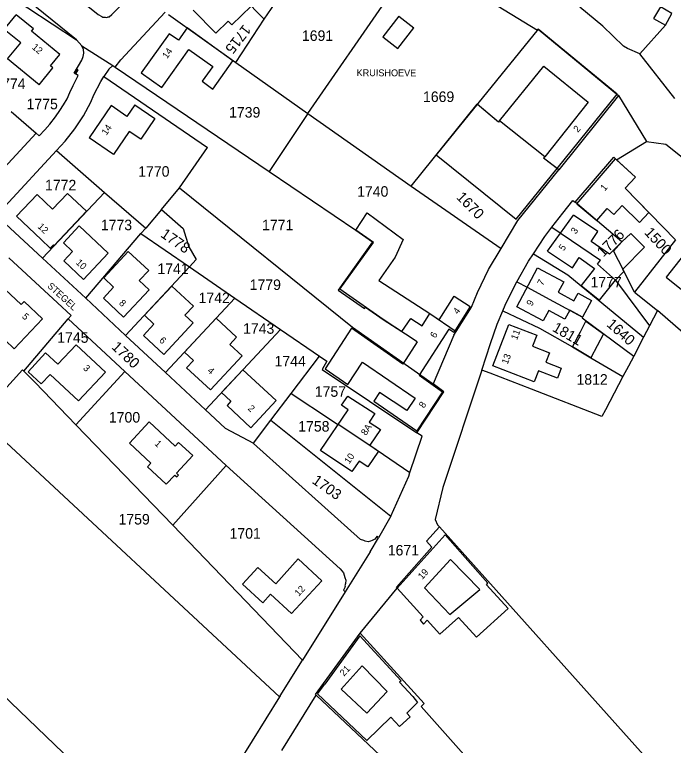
# Model space of a CAD drawing. Extents: x 191922 to 199923, y 328959 to 333350.
# Drawn here: x 193732.6 to 193901.9, y 330984.2 to 331172.1 of the extents above; entities that cross this region are included whole.
import ezdxf

# ---------------------------------------------------------------- set-up
doc = ezdxf.new("R2010")
doc.units = 0
for name, color, linetype in [('bestemmingsplangebied', 7, 'Continuous'), ('bijgebouwen', 7, 'Continuous'), ('enkelbestemming', 7, 'Continuous'), ('Level 6', 7, 'Continuous'), ('maatvoering - maximum aantal wooneenheden', 7, 'Continuous'), ('Maatvoering_symbolen', 7, 'Continuous'), ('recreatiewoning', 7, 'Continuous')]:
    doc.layers.add(name, color=color, linetype=linetype)

msp = doc.modelspace()

# ---------------------------------------------------------------- linework, layer by layer
at = {"layer": 'bestemmingsplangebied'}
msp.add_line((193902.33, 331150.54), (193893.29, 331162.03), dxfattribs=at)
msp.add_line((193902.33, 331150.54), (193893.29, 331162.03), dxfattribs=at)
msp.add_lwpolyline([(193893.29, 331162.03), (193899.89, 331169.33), (193901.52, 331172.32)], dxfattribs=at)
msp.add_lwpolyline([(193893.29, 331162.03), (193899.89, 331169.33), (193901.52, 331172.32)], dxfattribs=at)
at = {"layer": 'Level 6'}
for p, q in [((193796.74, 331170.88), (193811.7, 331193.4)), ((193807.99, 331146.69), (193835.99, 331187.21)), ((193835.99, 331187.21), (193867.02, 331168.1)), ((193783.19, 331184.71), (193796.74, 331170.88)), ((193748.53, 331165.61), (193735.95, 331175.74)), ((193883.75, 331169.11), (193877.84, 331174.02)), ((193771.29, 331172.68), (193759.91, 331160.43)), ((193772.13, 331172.1), (193789.43, 331159.78)), ((193789.43, 331159.78), (193796.74, 331170.88)), ((193867.02, 331168.1), (193867.18, 331168.3)), ((193867.18, 331168.3), (193887.86, 331151.27)), ((193889.12, 331163.98), (193883.75, 331169.11)), ((193749.9, 331164.08), (193748.53, 331165.61)), ((193749.9, 331164.08), (193757.81, 331159.03)), ((193750.27, 331163.13), (193749.9, 331164.08)), ((193890.17, 331163.35), (193889.12, 331163.98)), ((193893.29, 331162.03), (193890.17, 331163.35)), ((193749.84, 331160.4), (193750.23, 331161.31)), ((193757.81, 331159.03), (193758.41, 331158.61)), ((193758.41, 331158.61), (193759.91, 331160.43)), ((193789.43, 331159.78), (193807.99, 331146.69)), ((193758.41, 331158.61), (193797.98, 331131.79)), ((193748.29, 331155.25), (193748.9, 331156.46)), ((193755.54, 331156.13), (193782.18, 331137.92)), ((193752.14, 331149.6), (193752.99, 331151.49)), ((193887.86, 331151.27), (193872.44, 331132.17)), ((193887.86, 331151.27), (193895.01, 331139.5)), ((193745.16, 331148.91), (193746.06, 331150.47)), ((193750.27, 331146.04), (193752.14, 331149.6)), ((193834.54, 331127.98), (193851.5, 331149.02)), ((193856.97, 331144.4), (193851.5, 331149.02)), ((193731.74, 331147.16), (193738.16, 331141.59)), ((193748.07, 331142.68), (193750.27, 331146.04)), ((193807.99, 331146.69), (193797.98, 331131.79)), ((193857.26, 331144.75), (193856.97, 331144.4)), ((193868.86, 331135.55), (193857.26, 331144.75)), ((193738.92, 331140.93), (193740.33, 331142.43)), ((193745.57, 331139.53), (193748.07, 331142.68)), ((193729.9, 331132.67), (193738.16, 331141.59)), ((193738.16, 331141.59), (193738.92, 331140.93)), ((193743.33, 331137.11), (193745.57, 331139.53)), ((193887.34, 331134.79), (193895.01, 331139.5)), ((193743.33, 331137.11), (193755.71, 331126.38)), ((193774.96, 331127.56), (193782.18, 331137.92)), ((193868.55, 331135.16), (193868.86, 331135.55)), ((193872.44, 331132.17), (193868.55, 331135.16)), ((193876.65, 331123.85), (193886.64, 331135.43)), ((193886.64, 331135.43), (193887.34, 331134.79)), ((193861.94, 331119.16), (193872.44, 331132.17)), ((193770.31, 331122), (193774.96, 331127.56)), ((193834.54, 331127.98), (193857.65, 331111.93)), ((193739.71, 331109.51), (193755.71, 331126.38)), ((193755.71, 331126.38), (193766.31, 331117.21)), ((193873.51, 331121.03), (193876.08, 331124.31)), ((193876.08, 331124.31), (193876.65, 331123.85)), ((193888.65, 331113.69), (193876.65, 331123.85)), ((193770.31, 331122), (193766.31, 331117.21)), ((193770.31, 331122), (193775.89, 331117.13)), ((193870.72, 331117.42), (193873.51, 331121.03)), ((193739.71, 331109.51), (193730.22, 331118.33)), ((193857.65, 331111.93), (193861.94, 331119.16)), ((193750.85, 331099.15), (193765, 331115.8)), ((193766.31, 331117.21), (193765, 331115.8)), ((193765, 331115.8), (193777.53, 331107.21)), ((193775.89, 331117.13), (193777.41, 331112.39)), ((193868.89, 331115.04), (193870.72, 331117.42)), ((193870.72, 331117.42), (193883.17, 331108.92)), ((193865.96, 331110.63), (193868.89, 331115.04)), ((193886.57, 331111.3), (193888.65, 331113.69)), ((193777.41, 331112.39), (193779.28, 331109.09)), ((193865.96, 331110.63), (193874.82, 331105.2)), ((193886.57, 331111.3), (193888.95, 331106.63)), ((193743.57, 331097.99), (193731.11, 331109.59)), ((193739.71, 331109.51), (193750.85, 331099.15)), ((193777.53, 331107.21), (193779.28, 331109.09)), ((193761.1, 331089.61), (193777.53, 331107.21)), ((193777.53, 331107.21), (193789.21, 331099.19)), ((193891.95, 331100.71), (193888.95, 331106.63)), ((193874.82, 331105.2), (193894.28, 331089.2)), ((193861.7, 331103.43), (193864.37, 331102)), ((193887.05, 331103.86), (193895.77, 331092.06)), ((193849.99, 331096.84), (193851.61, 331100.63)), ((193864.37, 331102), (193871.15, 331098.36)), ((193891.95, 331100.71), (193897.84, 331096.01)), ((193750.85, 331099.15), (193761.1, 331089.61)), ((193771.35, 331080.08), (193789.21, 331099.19)), ((193789.21, 331099.19), (193800.94, 331091.14)), ((193747.1, 331094.72), (193743.57, 331097.99)), ((193846.07, 331090.62), (193849.99, 331096.84)), ((193858.1, 331095.95), (193858.68, 331097.38)), ((193871.15, 331098.36), (193878.57, 331094.35)), ((193839.34, 331095.22), (193846.07, 331090.62)), ((193858.1, 331095.95), (193867.5, 331091.45)), ((193897.84, 331096.01), (193895.77, 331092.06)), ((193925.62, 331071.67), (193897.84, 331096.01)), ((193734.97, 331080.47), (193746.36, 331093.86)), ((193746.36, 331093.86), (193747.1, 331094.72)), ((193746.36, 331093.86), (193760.93, 331080.32)), ((193878.57, 331094.35), (193878.46, 331094.16)), ((193878.46, 331094.16), (193891.72, 331084.32)), ((193781.62, 331070.53), (193800.94, 331091.14)), ((193800.94, 331091.14), (193810.96, 331084.27)), ((193867.5, 331091.45), (193875.96, 331086.66)), ((193895.77, 331092.06), (193894.28, 331089.2)), ((193761.1, 331089.61), (193771.35, 331080.08)), ((193845.48, 331089.7), (193840.14, 331077.21)), ((193845.48, 331089.7), (193846.07, 331090.62)), ((193894.28, 331089.2), (193891.72, 331084.32)), ((193875.96, 331086.66), (193880.74, 331083.89)), ((193803.67, 331074.71), (193810.96, 331084.27)), ((193880.74, 331083.89), (193888.96, 331079.06)), ((193891.72, 331084.32), (193890.36, 331081.73)), ((193890.36, 331081.73), (193888.96, 331079.06)), ((193734.65, 331080.76), (193723.43, 331068.51)), ((193734.65, 331080.76), (193734.97, 331080.47)), ((193737.83, 331077.54), (193734.97, 331080.47)), ((193748.35, 331066.63), (193760.93, 331080.32)), ((193760.93, 331080.32), (193786.96, 331056.15)), ((193771.35, 331080.08), (193781.62, 331070.53)), ((193811.62, 331080.89), (193836.01, 331064.58)), ((193852.66, 331080.66), (193842.64, 331050.53)), ((193854.82, 331079.91), (193852.66, 331080.66)), ((193865.47, 331075.84), (193854.82, 331079.91)), ((193888.96, 331079.06), (193884.5, 331070.53)), ((193737.83, 331077.54), (193748.35, 331066.63)), ((193842.96, 331075.15), (193840.14, 331077.21)), ((193798.48, 331067.86), (193803.67, 331074.71)), ((193836.01, 331064.58), (193842.96, 331075.15)), ((193883.57, 331068.76), (193865.47, 331075.84)), ((193781.62, 331070.53), (193786.72, 331065.78)), ((193884.5, 331070.53), (193883.57, 331068.76)), ((193793.99, 331061.9), (193798.48, 331067.86)), ((193798.48, 331067.86), (193829.3, 331043.17)), ((193815.66, 331066.68), (193815.74, 331066.8)), ((193815.74, 331066.8), (193823.88, 331061.4)), ((193748.35, 331066.63), (193773.22, 331040.83)), ((193786.72, 331065.78), (193793.99, 331061.9)), ((193834.19, 331054.4), (193837.36, 331063.68)), ((193837.36, 331063.68), (193836.01, 331064.58)), ((193823.88, 331061.4), (193823.91, 331061.44)), ((193823.91, 331061.44), (193834.19, 331054.4)), ((193773.22, 331040.83), (193786.96, 331056.15)), ((193842.64, 331050.53), (193840.68, 331042.32)), ((193829.3, 331043.17), (193826.09, 331037.6)), ((193773.22, 331040.83), (193806.58, 331006.16)), ((193824.02, 331034), (193826.09, 331037.6)), ((193824.02, 331034), (193817.59, 331023.74)), ((193817.59, 331023.74), (193806.58, 331006.16)), ((193809.91, 330997.3), (193821.4, 331013.11)), ((193800.86, 330996.99), (193806.58, 331006.16)), ((193809.91, 330997.3), (193810.08, 330997.14)), ((193800.68, 330996.7), (193774.22, 330954.28)), ((193800.86, 330996.99), (193800.68, 330996.7)), ((193801.24, 330982.95), (193810.08, 330997.14)), ((193810.08, 330997.14), (193826.52, 330981.64))]:
    msp.add_line(p, q, dxfattribs=at)
for points in [[(193738.98, 331184.26), (193754.05, 331172.14), (193755.02, 331171.55), (193755.28, 331171.46), (193755.61, 331171.4), (193755.94, 331171.42), (193756.28, 331171.37), (193756.6, 331171.48), (193756.88, 331171.47), (193757.61, 331172.1), (193776.35, 331190.95)], [(193717.7, 331159.35), (193729.71, 331178.02), (193748.53, 331165.61)], [(193750.23, 331161.31), (193750.37, 331162.16), (193750.27, 331163.13)], [(193748.9, 331156.46), (193747.87, 331157.05), (193749.84, 331160.4)], [(193757.81, 331159.03), (193756.81, 331158.07), (193755.54, 331156.13)], [(193746.06, 331150.47), (193746.82, 331152.07), (193747.65, 331153.89), (193748.29, 331155.25)], [(193752.99, 331151.49), (193754.73, 331154.88), (193755.54, 331156.13)], [(193740.33, 331142.43), (193741.63, 331143.9), (193743.1, 331145.77), (193744.23, 331147.4), (193745.16, 331148.91)], [(193807.99, 331146.69), (193834.48, 331128.02), (193834.54, 331127.98)], [(193895.01, 331139.5), (193899.95, 331138.8), (193913.53, 331127.97)], [(193729.4, 331121.73), (193730.08, 331122.76), (193743.33, 331137.11)], [(193586.66, 331134.83), (193731.63, 330995.29), (193774.22, 330954.28)], [(193887.34, 331134.79), (193892.18, 331130.32), (193889.57, 331127.48), (193902.5, 331114.21), (193891.95, 331100.71)], [(193797.98, 331131.79), (193820.31, 331116.66), (193824.57, 331113.66), (193815.72, 331101.23), (193822.49, 331096.55), (193822.8, 331096.89), (193827.32, 331093.73), (193832.1, 331090.59), (193834.41, 331093.99), (193837.31, 331092.09), (193839.34, 331095.22)], [(193774.96, 331127.56), (193819.4, 331091.73), (193840.14, 331077.21)], [(193851.61, 331100.63), (193854.42, 331106.53), (193857.65, 331111.93)], [(193861.7, 331103.43), (193864.7, 331108.73), (193865.96, 331110.63)], [(193887.05, 331103.86), (193882.41, 331107.94), (193883.17, 331108.92)], [(193858.68, 331097.38), (193860.96, 331102.14), (193861.7, 331103.43)], [(193852.66, 331080.66), (193854.94, 331087.51), (193856.67, 331092.5), (193858.1, 331095.95)], [(193810.96, 331084.27), (193812.83, 331082.99), (193811.62, 331080.89)], [(193803.67, 331074.71), (193814.02, 331067.81), (193815.66, 331066.68)], [(193723.43, 331068.51), (193725.43, 331066.65), (193800.68, 330996.7)], [(193826.09, 331037.6), (193825.77, 331037.98), (193825.14, 331037.27), (193824.52, 331036.92), (193824.06, 331036.69), (193823.44, 331036.54), (193822.72, 331036.73), (193822.34, 331036.88), (193821.46, 331037.14), (193793.97, 331061.87), (193793.99, 331061.9)], [(193786.96, 331056.15), (193816.26, 331029.61), (193817.14, 331028.62), (193817.33, 331027.98), (193817.49, 331027.38), (193817.71, 331026.69), (193817.65, 331025.86), (193817.45, 331025.23), (193817.54, 331024.98), (193817.16, 331024.18), (193817.59, 331023.74)], [(193829.3, 331043.17), (193833.88, 331053.46), (193834.19, 331054.4)], [(193840.68, 331042.32), (193841.33, 331040.96), (193841.79, 331040.43)], [(193821.4, 331013.11), (193830.95, 331024.65), (193830.73, 331024.88), (193839.82, 331035.2), (193838.47, 331036.69), (193841.79, 331040.43)], [(193841.79, 331040.43), (193896.37, 330979.39), (193896.77, 330979.6), (193943.34, 330924.18)], [(193821.4, 331013.11), (193837.82, 330995.02), (193837.1, 330994.27), (193870.64, 330956.47)]]:
    msp.add_lwpolyline(points, dxfattribs=at)
at = {"layer": 'recreatiewoning'}
for p, q in [((193831.33, 331171.72), (193835.23, 331168.65)), ((193896.78, 331171.07), (193899.89, 331169.33)), ((193788.68, 331160.22), (193776.94, 331168.67)), ((193887.46, 331151.6), (193867.18, 331168.3)), ((193763.52, 331148.91), (193768.67, 331145.34)), ((193872.04, 331132.48), (193868.55, 331135.16)), ((193895.65, 331121.22), (193889.57, 331127.48)), ((193746.17, 331126.13), (193742.36, 331122.09)), ((193746.17, 331126.13), (193751.08, 331121.52)), ((193751.08, 331121.52), (193742.76, 331112.72)), ((193869.6, 331111.3), (193876.25, 331120.55)), ((193741.71, 331112.05), (193739.37, 331114.27)), ((193750.26, 331104.02), (193756.6, 331110.77)), ((193861.69, 331096.96), (193867.03, 331107.03)), ((193767.13, 331101.37), (193760.6, 331094.33)), ((193841.71, 331093.6), (193845.6, 331099.72)), ((193845.6, 331099.72), (193849.65, 331097.05)), ((193849.65, 331097.05), (193845.45, 331090.4)), ((193840.32, 331094.55), (193841.71, 331093.6)), ((193832.42, 331082.27), (193819.2, 331091.44)), ((193855.54, 331081.78), (193859.65, 331092.43)), ((193836.09, 331087.98), (193832.42, 331082.27)), ((193782.93, 331075.59), (193791.1, 331084.33)), ((193776.78, 331081.32), (193782.93, 331075.59)), ((193793.34, 331065.89), (193799.79, 331072.86)), ((193818.23, 331073.99), (193825.18, 331069.51)), ((193773.75, 331053.7), (193771.57, 331051.35)), ((193773.75, 331053.7), (193774.26, 331053.23)), ((193774.22, 331054.21), (193774.73, 331053.73)), ((193774.73, 331053.73), (193774.26, 331053.23)), ((193843.23, 331038.38), (193830.95, 331024.65)), ((193821.34, 331012.43), (193812.29, 331000)), ((193810.47, 330997.51), (193812.29, 331000))]:
    msp.add_line(p, q, dxfattribs=at)
for points in [[(193793.4, 331174.29), (193788.43, 331169.43), (193787.47, 331170.42), (193784.29, 331167.3), (193778.46, 331173.25)], [(193901.52, 331172.32), (193898.58, 331174.09), (193896.78, 331171.07)], [(193738.9, 331154.05), (193730.74, 331160.67), (193734.17, 331164.86), (193729.88, 331168.29), (193732.97, 331172.05)], [(193738.9, 331154.05), (193742.43, 331158.36), (193741.79, 331158.88), (193744.21, 331161.84), (193736.96, 331167.78), (193737.46, 331168.38), (193732.97, 331172.05)], [(193831.33, 331171.72), (193827.24, 331166.34), (193831.13, 331163.35), (193835.23, 331168.65)], [(193776.94, 331168.67), (193774.68, 331165.48), (193772.27, 331167.17), (193765.13, 331157.14)], [(193867.18, 331168.3), (193840.97, 331136), (193861.55, 331119.48)], [(193765.13, 331157.14), (193770.44, 331153.36), (193777.4, 331163.14), (193783.5, 331158.75), (193780.8, 331154.93), (193783.54, 331152.95), (193788.68, 331160.22)], [(193857.26, 331144.75), (193868.66, 331158.81), (193880.02, 331149.6), (193868.86, 331135.55)], [(193748.92, 331157.89), (193748.58, 331158.08), (193748.11, 331157.14), (193748.43, 331156.99), (193748.92, 331157.89)], [(193861.55, 331119.48), (193872.04, 331132.48), (193887.46, 331151.6)], [(193763.52, 331148.91), (193761.47, 331145.9), (193757.37, 331148.69), (193751.74, 331140.42)], [(193868.55, 331135.16), (193868.86, 331135.55), (193857.26, 331144.75), (193856.97, 331144.4), (193851.56, 331148.97)], [(193768.67, 331145.34), (193765.05, 331140.02), (193762.07, 331142.04), (193758.01, 331136.11), (193751.74, 331140.42)], [(193877.1, 331123.46), (193887.08, 331135.03), (193892.18, 331130.32), (193889.57, 331127.48)], [(193914.41, 331129.05), (193909.09, 331122.33), (193912.14, 331119.92), (193900.04, 331104.59), (193908.31, 331098.02), (193907.25, 331096.68), (193920.36, 331086.25), (193926.26, 331093.69), (193924.21, 331095.32), (193936.87, 331111.21)], [(193742.36, 331122.09), (193738.39, 331125.86), (193733.07, 331120.26), (193739.37, 331114.27)], [(193877.1, 331123.46), (193882.28, 331119.13), (193884.91, 331122.2), (193886.64, 331120.68), (193888.74, 331123.01), (193893.21, 331118.64), (193895.65, 331121.22)], [(193836.09, 331087.98), (193827.32, 331093.73), (193816.18, 331101.51), (193824.8, 331113.5), (193820.31, 331116.66), (193823.21, 331121.1), (193832.43, 331114.31), (193830.45, 331109.73), (193826.23, 331103.76), (193839.34, 331095.22), (193840.32, 331094.55)], [(193894.48, 331112.29), (193890.98, 331115.82), (193888.65, 331113.69), (193885.52, 331110.48), (193880.8, 331113.72), (193882.49, 331116.36), (193876.25, 331120.55)], [(193756.6, 331110.77), (193749.18, 331117.76), (193745.11, 331113.42)], [(193742.54, 331112.93), (193741.71, 331112.05), (193741.93, 331111.84), (193742.76, 331112.72), (193742.54, 331112.93)], [(193745.11, 331113.42), (193747.5, 331111.16), (193745.24, 331108.77), (193750.26, 331104.02)], [(193869.6, 331111.3), (193875.95, 331106.98), (193877.67, 331109.63), (193881.68, 331106.85), (193878.26, 331102.43), (193882.94, 331098.64), (193887.03, 331103.85), (193889.18, 331106.01), (193888.95, 331106.63), (193894.48, 331112.29)], [(193755.5, 331104.4), (193761.81, 331111.19), (193767.07, 331106.33), (193764.62, 331103.7), (193767.13, 331101.37)], [(193867.03, 331107.03), (193873.77, 331103.4), (193872.33, 331100.72), (193876.37, 331098.55), (193877.41, 331100.48), (193880.86, 331098.62)], [(193755.5, 331104.4), (193758.03, 331102.03), (193755.41, 331099.16), (193760.6, 331094.33)], [(193739.78, 331093.9), (193732.51, 331086.19), (193727.78, 331090.61), (193728.81, 331091.7), (193723.26, 331096.86), (193728.71, 331102.7)], [(193739.78, 331093.9), (193735.01, 331098.31), (193734.29, 331097.54), (193728.71, 331102.7)], [(193765.99, 331094.8), (193772.98, 331102.32), (193778.55, 331097.13)], [(193778.55, 331097.13), (193776.38, 331094.8), (193778.51, 331092.82), (193770.95, 331084.72)], [(193880.86, 331098.62), (193878.57, 331094.35), (193875.29, 331096.11), (193874.04, 331093.79), (193869.89, 331096.02), (193868.44, 331093.33), (193861.69, 331096.96)], [(193765.99, 331094.8), (193768.41, 331092.53), (193765.69, 331089.62), (193770.95, 331084.72)], [(193791.1, 331084.33), (193787.89, 331087.32), (193789.6, 331089.16), (193784.39, 331094.03), (193776.28, 331085.34), (193778.56, 331083.21), (193776.78, 331081.32)], [(193883.97, 331090.01), (193880.74, 331083.89), (193875.96, 331086.66), (193878.01, 331090.57), (193879.45, 331093.32), (193883.97, 331090.01)], [(193819.2, 331091.44), (193812.41, 331081.01), (193818.23, 331077.04), (193821.99, 331082.76), (193835.51, 331073.45), (193833.43, 331070.3), (193826.35, 331074.94), (193824.89, 331072.74), (193835.98, 331065.08)], [(193845.45, 331090.4), (193844.19, 331091.2), (193836.58, 331079.37)], [(193859.65, 331092.43), (193866.8, 331089.71), (193865.71, 331086.85), (193870.09, 331085.17), (193869.16, 331082.73), (193873.12, 331081.22)], [(193755.92, 331080.2), (193748.41, 331087.22), (193743.73, 331082.23), (193740.55, 331085.15)], [(193740.55, 331085.15), (193736.06, 331080.3), (193739.43, 331077.17), (193741.68, 331079.59), (193748.99, 331072.77), (193755.92, 331080.2)], [(193873.12, 331081.22), (193872.15, 331078.67), (193867.26, 331080.54), (193866.18, 331077.71), (193855.54, 331081.78)], [(193799.79, 331072.86), (193791.25, 331080.8), (193785.8, 331074.97)], [(193836.58, 331079.37), (193842.55, 331075.09), (193835.98, 331065.08)], [(193785.8, 331074.97), (193788.19, 331072.71), (193787.19, 331071.62), (193793.34, 331065.89)], [(193811.24, 331060.08), (193818.31, 331070.5), (193816.61, 331071.65), (193818.23, 331073.99)], [(193825.18, 331069.51), (193823.74, 331067.36), (193826.6, 331065.43)], [(193771.57, 331051.35), (193766.76, 331055.82), (193767.62, 331056.74), (193762.1, 331061.9), (193767.21, 331067.37)], [(193767.21, 331067.37), (193773.88, 331061.17), (193774.74, 331062.12), (193778.4, 331058.73), (193774.22, 331054.21)], [(193826.6, 331065.43), (193823.91, 331061.44), (193826.13, 331059.9), (193823.36, 331055.81), (193821.12, 331057.32), (193819.29, 331054.6), (193811.24, 331060.08)], [(193859.45, 331019.43), (193853.88, 331025.53), (193854.25, 331025.95), (193843.23, 331038.38)], [(193803.75, 331018.1), (193798.38, 331023.09), (193796.36, 331020.9), (193791.2, 331025.68), (193795.12, 331029.97), (193799.69, 331025.74), (193805.5, 331032.15)], [(193805.5, 331032.15), (193811.59, 331026.5), (193803.75, 331018.1)], [(193852.13, 331024.29), (193844.61, 331032.05), (193837.99, 331024.77), (193844.47, 331017.91), (193852.13, 331024.29)], [(193830.95, 331024.65), (193837.63, 331017.32), (193836.8, 331016.39), (193837.73, 331015.37), (193838.64, 331016.4), (193841.91, 331012.82), (193846.7, 331017.15), (193851.33, 331012.08), (193859.45, 331019.43)], [(193821.34, 331012.43), (193831.92, 331000.83), (193831.55, 331000.46), (193834.96, 330996.77), (193836.18, 330995.25)], [(193828.37, 330998.09), (193823.11, 330992.51), (193816.55, 330998.7), (193821.95, 331004.7), (193828.37, 330998.09)], [(193836.18, 330995.25), (193833.42, 330992.53), (193834.23, 330991.55), (193831.55, 330989.1), (193829.28, 330991.53), (193823.13, 330985.53), (193810.47, 330997.51)]]:
    msp.add_lwpolyline(points, dxfattribs=at)

# ---------------------------------------------------------------- texts
at = {"layer": 'bijgebouwen'}
msp.add_text('KRUISHOEVE', height=1.75, rotation=359.8279, dxfattribs=at).set_placement((193820.49, 331156.26))
at = {"layer": 'enkelbestemming'}
for s, rotation, p in [('1715', 232.16, (193791.47, 331169.73)), ('1670', 314.8377, (193845.95, 331124.96)), ('1778', 325.4532, (193769.9, 331115.1)), ('1776', 45.1225, (193883.91, 331109.6)), ('1500', 313.1341, (193894.29, 331115.91)), ('1640', 318.0679, (193884.57, 331092.2)), ('1811', 330.1557, (193870.6, 331090.87)), ('1780', 316.7135, (193757.3, 331086.43)), ('1703', 324.8518, (193808.84, 331051.8))]:
    msp.add_text(s, height=2.7, rotation=rotation, dxfattribs=at).set_placement(p)
for s, p in [('1691', (193806.44, 331165.32)), ('1774', (193727.36, 331152.97)), ('1669', (193837.56, 331149.62)), ('1775', (193735.66, 331147.75)), ('1739', (193787.71, 331145.61)), ('1770', (193764.36, 331130.42)), ('1772', (193740.4, 331126.91)), ('1740', (193820.63, 331125.27)), ('1773', (193754.75, 331116.66)), ('1771', (193796.19, 331116.66)), ('1741', (193769.29, 331105.41)), ('1777', (193880.62, 331101.95)), ('1779', (193793.01, 331101.3)), ('1742', (193779.87, 331097.91)), ('1743', (193791.31, 331090.04)), ('1745', (193743.54, 331087.72)), ('1744', (193799.4, 331081.64)), ('1812', (193877.01, 331076.96)), ('1757', (193809.75, 331073.84)), ('1700', (193756.82, 331067.22)), ('1758', (193805.49, 331064.9)), ('1759', (193759.3, 331041.01)), ('1701', (193787.84, 331037.38)), ('1671', (193828.51, 331033.05))]:
    msp.add_text(s, height=2.7, dxfattribs=at).set_placement(p)
at = {"layer": 'maatvoering - maximum aantal wooneenheden'}
for s, rotation, p in [('12', 320.6864, (193736.9, 331163.43)), ('14', 54.5757, (193771.77, 331160.61)), ('14', 55.7691, (193756.2, 331140.93)), ('2', 51.0896, (193877.4, 331141.67)), ('1', 49.2619, (193884.29, 331126.59)), ('12', 316.4189, (193738.38, 331117.42)), ('3', 54.3224, (193876.82, 331115.52)), ('5', 54.3224, (193873.71, 331111.19)), ('10', 316.581, (193748.2, 331108.17)), ('7', 62.0759, (193868.35, 331102.26)), ('8', 317.028, (193759.29, 331097.74)), ('9', 62.0759, (193865.57, 331097.01)), ('5', 317.1901, (193734.35, 331094.29)), ('4', 55.0221, (193846.56, 331094.91)), ('6', 57.2958, (193840.72, 331088.76)), ('11', 68.8801, (193861.7, 331088.29)), ('6', 317.028, (193769.61, 331088.15)), ('13', 69.3701, (193859.32, 331082.06)), ('3', 316.9051, (193750.05, 331081.04)), ('4', 316.947, (193782, 331080.35)), ('8', 56.6757, (193837.8, 331070.79)), ('2', 317.1901, (193792.4, 331070.65)), ('8A', 55.8488, (193822.9, 331063.74)), ('1', 317.1091, (193768.43, 331061.6)), ('10', 56.0555, (193818.6, 331056.45)), ('19', 48.2046, (193837.37, 331026.73)), ('12', 46.947, (193805.61, 331022.44)), ('21', 48.0426, (193817.27, 331001.89))]:
    msp.add_text(s, height=1.75, rotation=rotation, dxfattribs=at).set_placement(p)
at = {"layer": 'Maatvoering_symbolen'}
msp.add_text('STEGEL', height=1.75, rotation=317.6376, dxfattribs=at).set_placement((193740.84, 331102.14))

doc.saveas('drawing.dxf')
